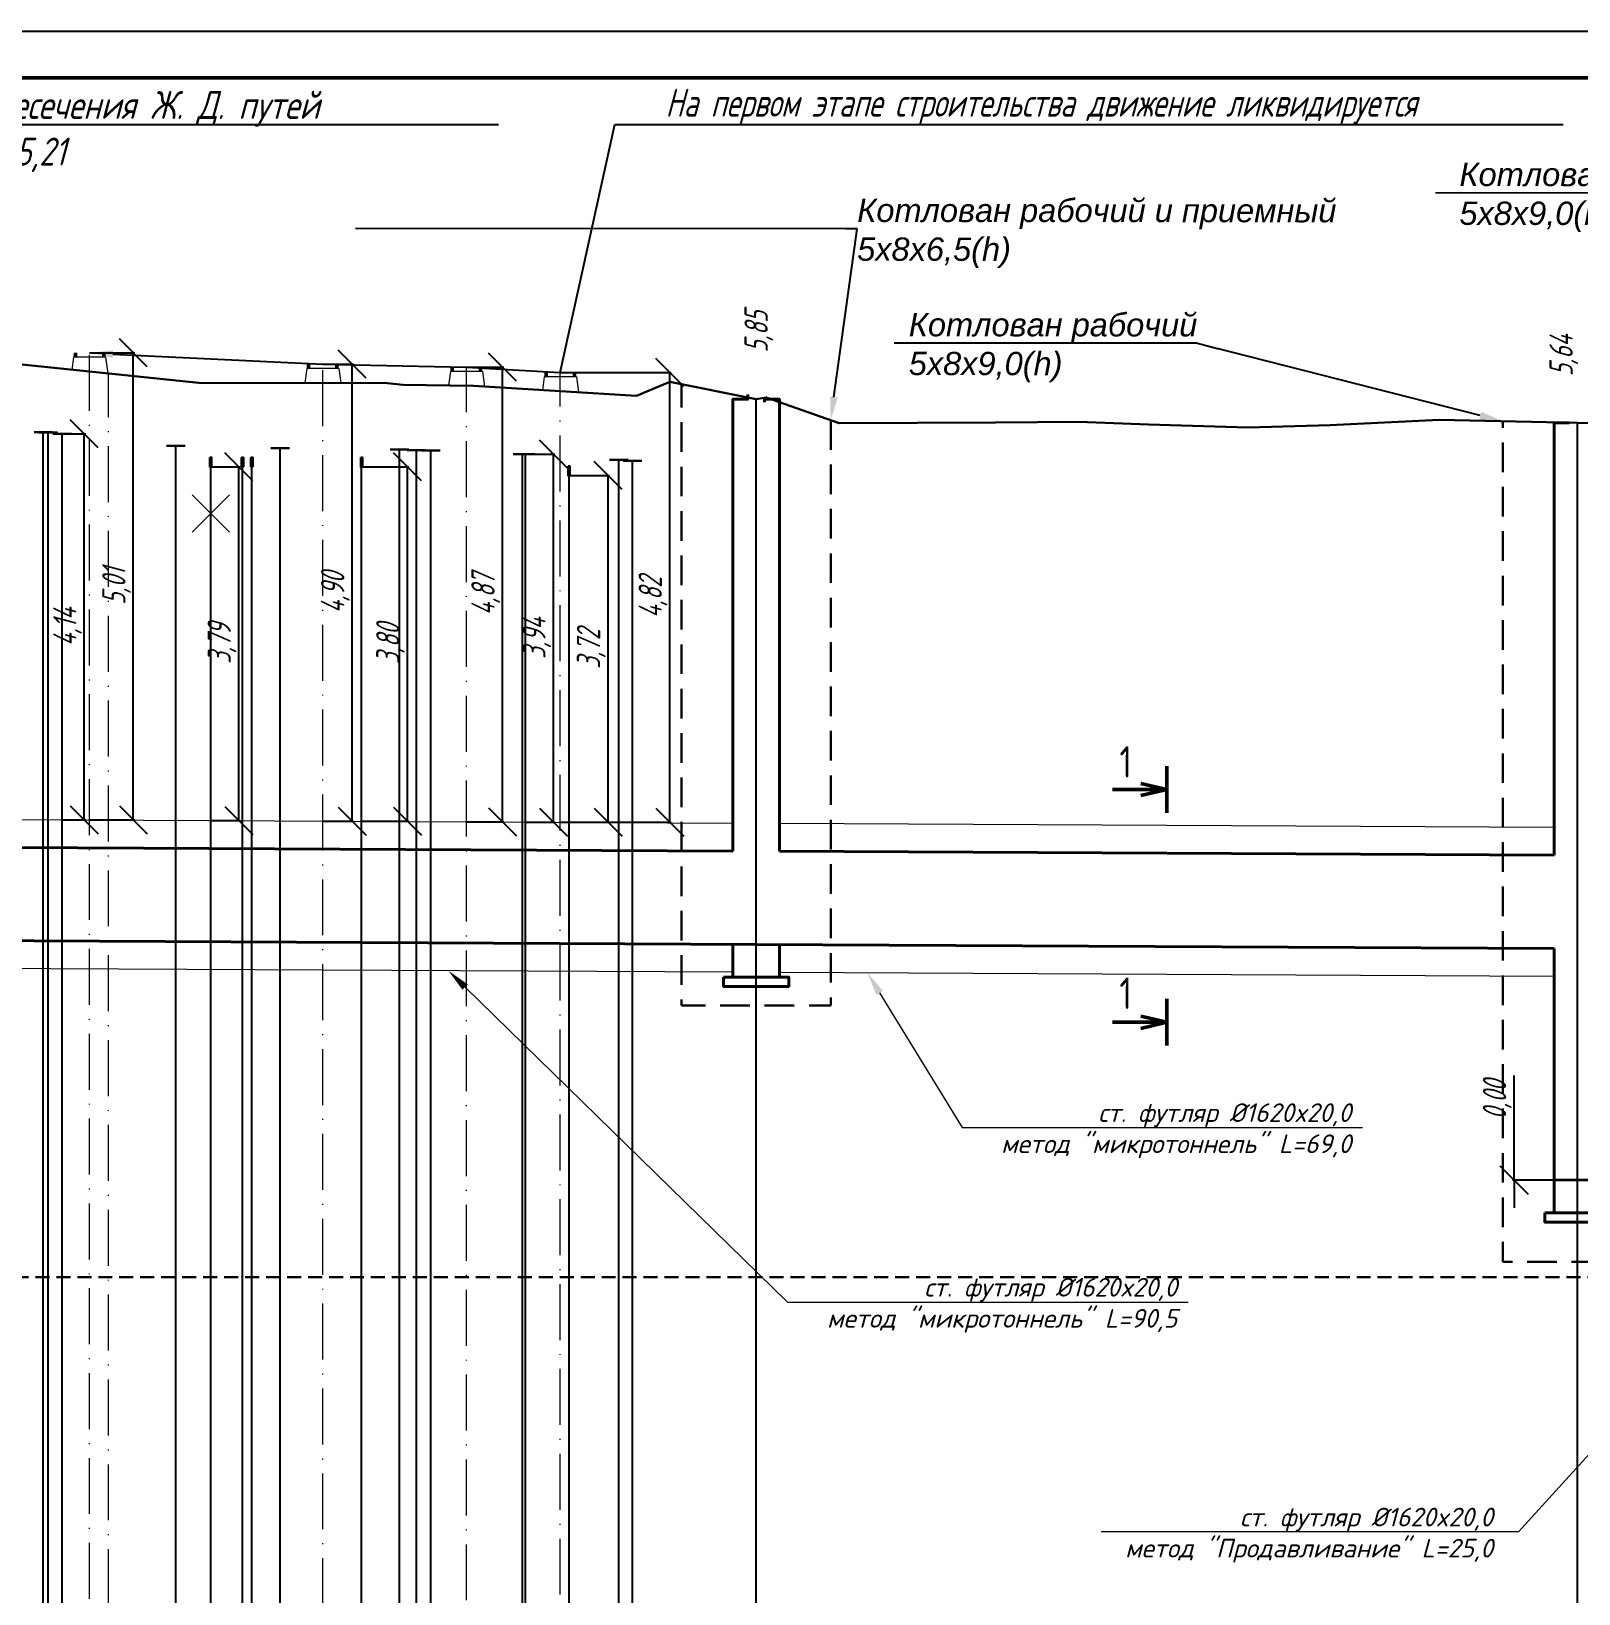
# Model space of a CAD drawing. Header units: millimetres. Extents: x -15 to 826, y 949 to 1543.
# Drawn here: x 245.5 to 411.5, y 1375.7 to 1543.2 of the extents above; entities that cross this region are included whole.
import ezdxf
from ezdxf import colors
from ezdxf.entities.mleader import LeaderData, LeaderLine
from ezdxf.enums import TextEntityAlignment as Align
from ezdxf.math import Vec2, Vec3

# ---------------------------------------------------------------- set-up
doc = ezdxf.new("R2010")
doc.units = ezdxf.units.MM
doc.header["$LTSCALE"] = 0.5
for name, pattern in [('ACAD_ISO10W100', [18, 12, -3, 0, -3]), ('DASHED2', [9.525, 6.35, -3.175]), ('NATA', [4.5, 3, -1.5])]:
    doc.linetypes.add(name, pattern=pattern)
for name, color, linetype in [('_PSM_GEO_ZEM_BLACK', 7, 'Continuous'), ('_PSM_GEO_ZEM_BLACK_VERT_LINE', 7, 'Continuous'), ('_PSM_PERES_LINE', 7, 'Continuous'), ('_PSM_TABL_TXT_TRASSA_ZAL', 7, 'Continuous'), ('_PSM_TRASSA_COLODEC', 7, 'Continuous'), ('_PSM_TRASSA_FUTLAR', 7, 'Continuous'), ('_PSM_VERT_DIM', 7, 'Continuous'), ('ВР-2', 7, 'Continuous'), ('МГТ_ИГ_геология', 7, 'Continuous'), ('Надписи', 7, 'Continuous'), ('пр.водосток', 30, 'Continuous')]:
    doc.layers.add(name, color=color, linetype=linetype)
doc.layers.add('_ПОС1', color=6, linetype='Continuous', true_color=0xff00ff)
doc.layers.add('С-1 В1', color=5, linetype='B-1', lineweight=30)
doc.layers.add('Формат - толстая линия', color=7, linetype='Continuous', lineweight=50)
doc.styles.add('2.5', font='isocpeui.ttf', dxfattribs={"height": 2.5})
doc.styles.add('psm_profil', font='isocpeur.ttf', dxfattribs={"width": 0.7, "oblique": 15, "height": 0.25})
doc.styles.add('psm_profil_dim', font='isocpeur.ttf', dxfattribs={"width": 0.7, "oblique": 15, "height": 2.5})
doc.styles.get("Standard").update_dxf_attribs({"font": 'isocpeur.ttf'})
doc.styles.add('Гост', font='isocpeui.ttf')
doc.styles.add('СПДС', font='spdswin.shx', dxfattribs={"oblique": 15})
doc.linetypes.add('B-1', pattern='A,5,-2.5,["В1",Standard,S=2,R=0,X=-1,Y=-1.2],-3,15', length=25.5)
doc.dimstyles.new('psm_dim_profil_Y', dxfattribs={"dimtxt": 2.5, "dimasz": 3, "dimexe": 0.15, "dimexo": 0, "dimgap": 0.3, "dimtad": 1, "dimlfac": 0.1, "dimzin": 1, "dimtxsty": 'psm_profil_dim', "dimblk": 'OBLIQUE', "dimcen": 0.09, "dimadec": 0, "dimazin": 1, "dimtm": 1e-09, "dimtfac": 1, "dimtmove": 0, "dimatfit": 3, "dimfxl": 1.25, "dimarcsym": 2})

# ---------------------------------------------------------------- blocks, each defined once
blk = doc.blocks.new('_Oblique')
at = {"color": 0, "linetype": 'ByBlock', "lineweight": -2}
blk.add_line((-0.5, -0.5), (0.5, 0.5), dxfattribs=at)
blk = doc.blocks.new('*D21')
at = {"layer": '_PSM_VERT_DIM', "color": 0, "lineweight": -2, "transparency": 16777216}
for p, q in [((248.82, 1500.05), (251.35, 1500.05)), ((251.2, 1458.68), (251.2, 1500.05)), ((248.82, 1458.68), (251.35, 1458.68))]:
    blk.add_line(p, q, dxfattribs=at)
at = {"layer": 'Defpoints', "color": 0, "transparency": 16777216}
for p in [(248.82, 1500.05), (251.2, 1500.05), (248.82, 1458.68)]:
    blk.add_point(p, dxfattribs=at)
at = {"layer": '_PSM_VERT_DIM', "color": 0, "lineweight": -2, "transparency": 16777216, "xscale": 3, "yscale": 3, "zscale": 3}
for p, rotation in [((251.2, 1500.05), 90), ((251.2, 1458.68), 270)]:
    blk.add_blockref('_Oblique', p, dxfattribs=dict(at, rotation=rotation))
at = {"layer": '_PSM_VERT_DIM', "color": 0, "transparency": 16777216, "insert": (249.4, 1479.36), "char_height": 2.5, "attachment_point": 5, "rotation": 90, "style": 'psm_profil_dim'}
blk.add_mtext('4,14', dxfattribs=at)
blk = doc.blocks.new('*D22')
at = {"layer": '_PSM_VERT_DIM', "color": 0, "lineweight": -2, "transparency": 16777216}
for p, q in [((251.77, 1508.74), (256.61, 1508.74)), ((256.46, 1458.67), (256.46, 1508.74)), ((251.77, 1458.67), (256.61, 1458.67))]:
    blk.add_line(p, q, dxfattribs=at)
at = {"layer": 'Defpoints', "color": 0, "transparency": 16777216}
for p in [(251.77, 1508.74), (256.46, 1508.74), (251.77, 1458.67)]:
    blk.add_point(p, dxfattribs=at)
at = {"layer": '_PSM_VERT_DIM', "color": 0, "lineweight": -2, "transparency": 16777216, "xscale": 3, "yscale": 3, "zscale": 3}
for p, rotation in [((256.46, 1508.74), 90), ((256.46, 1458.67), 270)]:
    blk.add_blockref('_Oblique', p, dxfattribs=dict(at, rotation=rotation))
at = {"layer": '_PSM_VERT_DIM', "color": 0, "transparency": 16777216, "insert": (254.66, 1483.7), "char_height": 2.5, "attachment_point": 5, "rotation": 90, "style": 'psm_profil_dim'}
blk.add_mtext('5,01', dxfattribs=at)
blk = doc.blocks.new('*D23')
at = {"layer": '_PSM_VERT_DIM', "color": 0, "lineweight": -2, "transparency": 16777216}
for p, q in [((264.77, 1496.53), (267.92, 1496.53)), ((267.77, 1458.6), (267.77, 1496.53)), ((264.77, 1458.6), (267.92, 1458.6))]:
    blk.add_line(p, q, dxfattribs=at)
at = {"layer": 'Defpoints', "color": 0, "transparency": 16777216}
for p in [(264.77, 1496.53), (267.77, 1496.53), (264.77, 1458.6)]:
    blk.add_point(p, dxfattribs=at)
at = {"layer": '_PSM_VERT_DIM', "color": 0, "lineweight": -2, "transparency": 16777216, "xscale": 3, "yscale": 3, "zscale": 3}
for p, rotation in [((267.77, 1496.53), 90), ((267.77, 1458.6), 270)]:
    blk.add_blockref('_Oblique', p, dxfattribs=dict(at, rotation=rotation))
at = {"layer": '_PSM_VERT_DIM', "color": 0, "transparency": 16777216, "insert": (265.97, 1477.57), "char_height": 2.5, "attachment_point": 5, "rotation": 90, "style": 'psm_profil_dim'}
blk.add_mtext('3,79', dxfattribs=at)
blk = doc.blocks.new('*D24')
at = {"layer": '_PSM_VERT_DIM', "color": 0, "lineweight": -2, "transparency": 16777216}
for p, q in [((276.79, 1507.52), (280.09, 1507.52)), ((279.94, 1458.54), (279.94, 1507.52)), ((276.79, 1458.54), (280.09, 1458.54))]:
    blk.add_line(p, q, dxfattribs=at)
at = {"layer": 'Defpoints', "color": 0, "transparency": 16777216}
for p in [(276.79, 1507.52), (279.94, 1507.52), (276.79, 1458.54)]:
    blk.add_point(p, dxfattribs=at)
at = {"layer": '_PSM_VERT_DIM', "color": 0, "lineweight": -2, "transparency": 16777216, "xscale": 3, "yscale": 3, "zscale": 3}
for p, rotation in [((279.94, 1507.52), 90), ((279.94, 1458.54), 270)]:
    blk.add_blockref('_Oblique', p, dxfattribs=dict(at, rotation=rotation))
at = {"layer": '_PSM_VERT_DIM', "color": 0, "transparency": 16777216, "insert": (278.14, 1483.03), "char_height": 2.5, "attachment_point": 5, "rotation": 90, "style": 'psm_profil_dim'}
blk.add_mtext('4,90', dxfattribs=at)
blk = doc.blocks.new('*D25')
at = {"layer": '_PSM_VERT_DIM', "color": 0, "lineweight": -2, "transparency": 16777216}
for p, q in [((280.96, 1496.51), (286.01, 1496.51)), ((285.86, 1458.52), (285.86, 1496.51)), ((280.96, 1458.52), (286.01, 1458.52))]:
    blk.add_line(p, q, dxfattribs=at)
at = {"layer": 'Defpoints', "color": 0, "transparency": 16777216}
for p in [(280.96, 1496.51), (285.86, 1496.51), (280.96, 1458.52)]:
    blk.add_point(p, dxfattribs=at)
at = {"layer": '_PSM_VERT_DIM', "color": 0, "lineweight": -2, "transparency": 16777216, "xscale": 3, "yscale": 3, "zscale": 3}
for p, rotation in [((285.86, 1496.51), 90), ((285.86, 1458.52), 270)]:
    blk.add_blockref('_Oblique', p, dxfattribs=dict(at, rotation=rotation))
at = {"layer": '_PSM_VERT_DIM', "color": 0, "transparency": 16777216, "insert": (284.06, 1477.52), "char_height": 2.5, "attachment_point": 5, "rotation": 90, "style": 'psm_profil_dim'}
blk.add_mtext('3,80', dxfattribs=at)
blk = doc.blocks.new('*D26')
at = {"layer": '_PSM_VERT_DIM', "color": 0, "lineweight": -2, "transparency": 16777216}
for p, q in [((292.2, 1507.21), (296.22, 1507.21)), ((296.07, 1458.46), (296.07, 1507.21)), ((292.2, 1458.46), (296.22, 1458.46))]:
    blk.add_line(p, q, dxfattribs=at)
at = {"layer": 'Defpoints', "color": 0, "transparency": 16777216}
for p in [(292.2, 1507.21), (296.07, 1507.21), (292.2, 1458.46)]:
    blk.add_point(p, dxfattribs=at)
at = {"layer": '_PSM_VERT_DIM', "color": 0, "lineweight": -2, "transparency": 16777216, "xscale": 3, "yscale": 3, "zscale": 3}
for p, rotation in [((296.07, 1507.21), 90), ((296.07, 1458.46), 270)]:
    blk.add_blockref('_Oblique', p, dxfattribs=dict(at, rotation=rotation))
at = {"layer": '_PSM_VERT_DIM', "color": 0, "transparency": 16777216, "insert": (294.27, 1482.84), "char_height": 2.5, "attachment_point": 5, "rotation": 90, "style": 'psm_profil_dim'}
blk.add_mtext('4,87', dxfattribs=at)
blk = doc.blocks.new('*D27')
at = {"layer": '_PSM_VERT_DIM', "color": 0, "lineweight": -2, "transparency": 16777216}
for p, q in [((298.53, 1497.87), (301.68, 1497.87)), ((301.53, 1458.43), (301.53, 1497.87)), ((298.53, 1458.43), (301.68, 1458.43))]:
    blk.add_line(p, q, dxfattribs=at)
at = {"layer": 'Defpoints', "color": 0, "transparency": 16777216}
for p in [(298.53, 1497.87), (301.53, 1497.87), (298.53, 1458.43)]:
    blk.add_point(p, dxfattribs=at)
at = {"layer": '_PSM_VERT_DIM', "color": 0, "lineweight": -2, "transparency": 16777216, "xscale": 3, "yscale": 3, "zscale": 3}
for p, rotation in [((301.53, 1497.87), 90), ((301.53, 1458.43), 270)]:
    blk.add_blockref('_Oblique', p, dxfattribs=dict(at, rotation=rotation))
at = {"layer": '_PSM_VERT_DIM', "color": 0, "transparency": 16777216, "insert": (299.73, 1478.15), "char_height": 2.5, "attachment_point": 5, "rotation": 90, "style": 'psm_profil_dim'}
blk.add_mtext('3,94', dxfattribs=at)
blk = doc.blocks.new('*D28')
at = {"layer": '_PSM_VERT_DIM', "color": 0, "lineweight": -2, "transparency": 16777216}
for p, q in [((302.27, 1506.64), (314.16, 1506.64)), ((314.01, 1458.41), (314.01, 1506.64)), ((302.27, 1458.41), (314.16, 1458.41))]:
    blk.add_line(p, q, dxfattribs=at)
at = {"layer": 'Defpoints', "color": 0, "transparency": 16777216}
for p in [(302.27, 1506.64), (314.01, 1506.64), (302.27, 1458.41)]:
    blk.add_point(p, dxfattribs=at)
at = {"layer": '_PSM_VERT_DIM', "color": 0, "lineweight": -2, "transparency": 16777216, "xscale": 3, "yscale": 3, "zscale": 3}
for p, rotation in [((314.01, 1506.64), 90), ((314.01, 1458.41), 270)]:
    blk.add_blockref('_Oblique', p, dxfattribs=dict(at, rotation=rotation))
at = {"layer": '_PSM_VERT_DIM', "color": 0, "transparency": 16777216, "insert": (312.21, 1482.53), "char_height": 2.5, "attachment_point": 5, "rotation": 90, "style": 'psm_profil_dim'}
blk.add_mtext('4,82', dxfattribs=at)
blk = doc.blocks.new('*D29')
at = {"layer": '_PSM_VERT_DIM', "color": 0, "lineweight": -2, "transparency": 16777216}
for p, q in [((303.2, 1495.59), (307.54, 1495.59)), ((307.39, 1458.41), (307.39, 1495.59)), ((303.2, 1458.41), (307.54, 1458.41))]:
    blk.add_line(p, q, dxfattribs=at)
at = {"layer": 'Defpoints', "color": 0, "transparency": 16777216}
for p in [(303.2, 1495.59), (307.39, 1495.59), (303.2, 1458.41)]:
    blk.add_point(p, dxfattribs=at)
at = {"layer": '_PSM_VERT_DIM', "color": 0, "lineweight": -2, "transparency": 16777216, "xscale": 3, "yscale": 3, "zscale": 3}
for p, rotation in [((307.39, 1495.59), 90), ((307.39, 1458.41), 270)]:
    blk.add_blockref('_Oblique', p, dxfattribs=dict(at, rotation=rotation))
at = {"layer": '_PSM_VERT_DIM', "color": 0, "transparency": 16777216, "insert": (305.59, 1477), "char_height": 2.5, "attachment_point": 5, "rotation": 90, "style": 'psm_profil_dim'}
blk.add_mtext('3,72', dxfattribs=at)
blk = doc.blocks.new('*U51')
at = {"color": 0, "linetype": 'ByBlock', "lineweight": -2}
blk.add_lwpolyline([(0, 594), (841, 594), (841, 0), (0, 0)], close=True, dxfattribs=at)
at = {"layer": 'Формат - толстая линия'}
blk.add_lwpolyline([(20, 589), (836, 589), (836, 5), (20, 5)], close=True, dxfattribs=at)
at = {"color": 0, "linetype": 'ByBlock', "lineweight": -2, "ltscale": 100, "style": '2.5'}
blk.add_attdef('ФОРМАТ', (791, 1.5), '', height=2.5, dxfattribs=at)
blk = doc.blocks.new('*D40')
at = {"layer": '_PSM_VERT_DIM', "color": 0, "lineweight": -2, "transparency": 16777216}
for p, q in [((404.59, 1420.04), (404.59, 1431.24)), ((411.39, 1420.04), (404.44, 1420.04)), ((411.39, 1420.04), (404.44, 1420.04)), ((404.59, 1420.04), (404.59, 1417.04))]:
    blk.add_line(p, q, dxfattribs=at)
at = {"layer": 'Defpoints', "color": 0, "transparency": 16777216}
for p in [(404.59, 1420.04), (411.39, 1420.04), (411.39, 1420.04)]:
    blk.add_point(p, dxfattribs=at)
at = {"layer": '_PSM_VERT_DIM', "color": 0, "lineweight": -2, "transparency": 16777216, "xscale": 3, "yscale": 3, "zscale": 3}
for rotation in [90, 270]:
    blk.add_blockref('_Oblique', (404.59, 1420.04), dxfattribs=dict(at, rotation=rotation))
at = {"layer": '_PSM_VERT_DIM', "color": 0, "transparency": 16777216, "insert": (402.79, 1428.64), "char_height": 2.5, "attachment_point": 5, "rotation": 90, "style": 'psm_profil_dim'}
blk.add_mtext('0,00', dxfattribs=at)

msp = doc.modelspace()

# ---------------------------------------------------------------- linework, layer by layer
at = {"lineweight": 50}
for p, q in [((250.249, 1508.741), (250.249, 1508.291)), ((253.289, 1508.741), (253.289, 1508.291)), ((275.271, 1507.517), (275.271, 1507.067)), ((278.311, 1507.517), (278.311, 1507.067)), ((290.682, 1507.212), (290.682, 1506.762)), ((293.722, 1507.212), (293.722, 1506.762)), ((300.749, 1506.642), (300.749, 1506.192)), ((303.789, 1506.642), (303.789, 1506.192))]:
    msp.add_line(p, q, dxfattribs=at)
at = {"lineweight": 50, "ltscale": 0.5}
for p, q in [((367.342, 1464.419), (367.342, 1459.419)), ((367.342, 1461.919), (361.506, 1461.919)), ((367.342, 1461.919), (364.55, 1462.573)), ((367.342, 1461.919), (364.55, 1461.266)), ((367.342, 1439.459), (367.342, 1434.459)), ((367.342, 1436.959), (361.506, 1436.959)), ((367.342, 1436.959), (364.55, 1437.613)), ((367.342, 1436.959), (364.55, 1436.306))]:
    msp.add_line(p, q, dxfattribs=at)
at = {"layer": '_PSM_GEO_ZEM_BLACK', "color": 7, "lineweight": 30}
msp.add_lwpolyline([(240.672, 1507.887), (263.477, 1505.532), (283.706, 1505.508), (285.394, 1505.334), (292.945, 1505.199), (310.444, 1504.154), (314.007, 1505.651), (323.28, 1503.772), (324.363, 1503.945), (332.178, 1501.22), (348.972, 1501.261), (357.905, 1501.337), (365.374, 1501.047), (376.043, 1500.748), (384.866, 1500.997), (396.572, 1501.548), (411.39, 1501.249), (417.539, 1501.069)], dxfattribs=at)
at = {"layer": '_PSM_GEO_ZEM_BLACK_VERT_LINE', "color": 7}
for p, q in [((323.28, 1248.489), (323.28, 1503.772)), ((411.39, 1248.489), (411.39, 1501.249))]:
    msp.add_line(p, q, dxfattribs=at)
at = {"layer": '_PSM_PERES_LINE', "color": 7}
for p, q in [((246.806, 1281.094), (246.806, 1500.253)), ((247.314, 1281.094), (247.314, 1500.201)), ((248.815, 1281.472), (248.815, 1500.046)), ((261.028, 1288.74), (261.028, 1498.785)), ((272.226, 1279.359), (272.226, 1498.522)), ((285.029, 1278.802), (285.029, 1498.371)), ((286.855, 1278.613), (286.855, 1498.308)), ((288.38, 1278.703), (288.38, 1498.28)), ((264.765, 1288.534), (264.765, 1496.531)), ((268.174, 1289.172), (268.174, 1496.527)), ((269.174, 1285.747), (269.174, 1496.526)), ((280.957, 1278.748), (280.957, 1496.512)), ((298.21, 1280.947), (298.21, 1497.884)), ((298.53, 1280.605), (298.53, 1497.865)), ((308.538, 1270.272), (308.538, 1497.267)), ((310.008, 1267.897), (310.008, 1497.18)), ((303.204, 1278.73), (303.204, 1495.586))]:
    msp.add_line(p, q, dxfattribs=at)
at = {"layer": '_PSM_PERES_LINE', "color": 1, "lineweight": 0}
for p, q in [((262.765, 1493.531), (266.765, 1489.531)), ((266.765, 1493.531), (262.765, 1489.531))]:
    msp.add_line(p, q, dxfattribs=at)
at = {"layer": '_PSM_PERES_LINE', "color": 7, "lineweight": 30}
for points in [[(245.806, 1500.253), (247.806, 1500.253)], [(246.314, 1500.201), (248.314, 1500.201)], [(247.815, 1500.046), (249.815, 1500.046)], [(260.028, 1498.785), (262.028, 1498.785)], [(271.226, 1498.522), (273.226, 1498.522)], [(284.029, 1498.371), (286.029, 1498.371)], [(285.855, 1498.308), (287.855, 1498.308)], [(287.38, 1498.28), (289.38, 1498.28)], [(297.21, 1497.884), (299.21, 1497.884)], [(297.53, 1497.865), (299.53, 1497.865)], [(307.538, 1497.267), (309.538, 1497.267)], [(309.008, 1497.18), (311.008, 1497.18)]]:
    msp.add_lwpolyline(points, dxfattribs=at)
for points in [[(264.665, 1497.531), (264.865, 1497.531), (264.865, 1496.531), (264.665, 1496.531)], [(268.074, 1497.527), (268.274, 1497.527), (268.274, 1496.527), (268.074, 1496.527)], [(269.074, 1497.526), (269.274, 1497.526), (269.274, 1496.526), (269.074, 1496.526)], [(280.857, 1497.512), (281.057, 1497.512), (281.057, 1496.512), (280.857, 1496.512)], [(303.104, 1496.586), (303.304, 1496.586), (303.304, 1495.586), (303.104, 1495.586)]]:
    msp.add_lwpolyline(points, close=True, dxfattribs=at)
at = {"layer": '_PSM_TRASSA_COLODEC', "color": 30, "lineweight": 40, "true_color": 0xff7f00}
for points in [[(322.38, 1504.278), (322.38, 1503.772), (320.78, 1503.772), (320.78, 1455.32)], [(324.18, 1503.451), (324.18, 1503.772), (325.78, 1503.772), (325.78, 1455.295)], [(410.49, 1501.299), (410.49, 1501.249), (408.89, 1501.249), (408.89, 1454.88)], [(145.085, 1456.199), (320.78, 1455.32)], [(325.78, 1455.295), (408.89, 1454.88)], [(140.085, 1446.224), (323.28, 1445.308), (408.89, 1444.88)], [(320.78, 1445.32), (320.78, 1441.808)], [(325.78, 1445.295), (325.78, 1441.808)], [(408.89, 1444.88), (408.89, 1416.537)], [(320.78, 1441.808), (325.78, 1441.808)], [(408.89, 1420.049), (461.555, 1419.786), (548.03, 1419.354), (565.18, 1419.268)], [(408.89, 1416.537), (413.89, 1416.537)]]:
    msp.add_lwpolyline(points, dxfattribs=at)
for points in [[(319.78, 1441.808), (326.78, 1441.808), (326.78, 1440.808), (319.78, 1440.808)], [(407.89, 1416.537), (414.89, 1416.537), (414.89, 1415.537), (407.89, 1415.537)]]:
    msp.add_lwpolyline(points, close=True, dxfattribs=at)
at = {"layer": '_PSM_TRASSA_FUTLAR', "color": 7, "lineweight": 9}
for points in [[(145.085, 1456.199), (145.085, 1459.199), (320.78, 1458.32), (320.78, 1455.32)], [(325.78, 1455.295), (325.78, 1458.295), (408.89, 1457.88), (408.89, 1454.88)], [(320.78, 1445.32), (320.78, 1442.32), (145.085, 1443.199), (145.085, 1446.199)], [(408.89, 1444.88), (408.89, 1441.88), (325.78, 1442.295), (325.78, 1445.295)]]:
    msp.add_lwpolyline(points, dxfattribs=at)
at = {"layer": '_ПОС1', "color": 6, "linetype": 'DASHED2', "lineweight": 30, "true_color": 0xf50aed, "transparency": 33554687, "flags": 128}
for points in [[(331.28, 1501.533), (331.28, 1438.772), (315.28, 1438.772), (315.28, 1505.393)], [(419.39, 1501.041), (419.39, 1411.249), (403.39, 1411.249), (403.39, 1501.41)]]:
    msp.add_lwpolyline(points, dxfattribs=at)
at = {"layer": 'ВР-2', "color": 2, "linetype": 'ACAD_ISO10W100', "lineweight": 15}
for p, q in [((251.769, 1284.126), (251.769, 1508.741)), ((276.791, 1282.484), (276.791, 1507.517)), ((292.202, 1283.97), (292.202, 1507.212)), ((302.269, 1284.576), (302.269, 1506.642))]:
    msp.add_line(p, q, dxfattribs=at)
at = {"layer": 'ВР-2', "color": 3, "linetype": 'ACAD_ISO10W100', "lineweight": 15}
msp.add_line((253.802, 1265.247), (253.802, 1506.531), dxfattribs=at)
at = {"layer": 'МГТ_ИГ_геология', "color": 5, "linetype": 'NATA', "lineweight": 30}
msp.add_line((128.957, 1409.626), (562.68, 1409.626), dxfattribs=at)
at = {"layer": 'С-1 В1', "color": 7, "linetype": 'Continuous', "lineweight": 9}
for p, q in [((250.049, 1508.291), (249.861, 1506.938)), ((253.489, 1508.291), (250.049, 1508.291)), ((252.293, 1508.291), (250.173, 1508.291)), ((253.489, 1508.291), (253.724, 1506.539)), ((275.071, 1507.067), (274.856, 1505.519)), ((278.511, 1507.067), (275.071, 1507.067)), ((277.315, 1507.067), (275.195, 1507.067)), ((278.511, 1507.067), (278.719, 1505.514)), ((290.482, 1506.762), (290.272, 1505.247)), ((293.922, 1506.762), (290.482, 1506.762)), ((292.726, 1506.762), (290.606, 1506.762)), ((293.922, 1506.762), (294.141, 1505.128)), ((300.549, 1506.192), (300.349, 1504.757)), ((303.989, 1506.192), (300.549, 1506.192)), ((302.793, 1506.192), (300.673, 1506.192)), ((303.989, 1506.192), (304.212, 1504.526))]:
    msp.add_line(p, q, dxfattribs=at)

# ---------------------------------------------------------------- block references
msp.add_blockref('*U51', (-15.348, 949.236))

# ---------------------------------------------------------------- texts
at = {"layer": '_PSM_TABL_TXT_TRASSA_ZAL', "color": 5, "style": 'psm_profil', "oblique": 15, "width": 0.7}
for s, p in [('5,85', (323.28, 1508.772)), ('5,64', (409.64, 1506.249))]:
    msp.add_text(s, height=2.5, rotation=90, dxfattribs=at).set_placement(p, align=Align.MIDDLE_LEFT)
at = {"layer": 'Надписи', "lineweight": 50, "ltscale": 20, "char_height": 3.36, "width": 9.43692, "attachment_point": 1, "style": 'СПДС'}
for insert in [(362.245, 1466.56), (362.245, 1441.741)]:
    msp.add_mtext('{\\Q0.2618;1}', dxfattribs=dict(at, insert=insert))

# ---------------------------------------------------------------- dimensions: what is measured, and where the dimension line sits
at = {"layer": '_PSM_VERT_DIM'}
for p1, p2, distance, picture, middle in [((251.769, 1458.665), (251.769, 1508.741), -4.695, '*D22', (254.664, 1483.703)), ((276.791, 1458.54), (276.791, 1507.517), -3.15, '*D24', (278.141, 1483.028)), ((292.202, 1458.463), (292.202, 1507.212), -3.866, '*D26', (294.268, 1482.838)), ((302.269, 1458.413), (302.269, 1506.642), -11.738, '*D28', (312.207, 1482.527)), ((248.815, 1458.68), (248.815, 1500.046), -2.388, '*D21', (249.403, 1479.363)), ((298.53, 1458.431), (298.53, 1497.865), -3, '*D27', (299.73, 1478.148)), ((264.765, 1458.6), (264.765, 1496.531), -3, '*D23', (265.965, 1477.566)), ((280.957, 1458.519), (280.957, 1496.512), -4.899, '*D25', (284.056, 1477.515)), ((303.204, 1458.408), (303.204, 1495.586), -4.188, '*D29', (305.592, 1476.997))]:
    dim = msp.add_aligned_dim(p1=p1, p2=p2, distance=distance, dimstyle='psm_dim_profil_Y', dxfattribs=at)
    dim.commit()
    dim.dimension.update_dxf_attribs({"geometry": picture, "text_midpoint": middle})
dim = msp.add_linear_dim(base=(404.587011696, 1420.036787827), p1=(411.389778012, 1420.036787827), p2=(411.389778012, 1420.036787827), angle=90, dimstyle='psm_dim_profil_Y', dxfattribs=at)
dim.commit()
dim.dimension.update_dxf_attribs({"geometry": '*D40', "text_midpoint": (402.787011696, 1428.640474317)})

# ---------------------------------------------------------------- leaders
at = {"lineweight": 25, "transparency": 33554687}
ml = msp.add_multileader_mtext('Standard', dxfattribs=at)
ml.set_content('{\\Fspds|c204;\\W0.9;На первом этапе строительства движение ликвидируется}', color=256, style='СПДС')
ml.set_leader_properties()
ml.build(insert=Vec2(0, 0))
ml.multileader.update_dxf_attribs({"text_left_attachment_type": 6, "text_right_attachment_type": 6, "dogleg_length": 0.36, "arrow_head_size": 2.5})
ctx = ml.context
ctx.base_point, ctx.char_height, ctx.arrow_head_size, ctx.landing_gap_size, ctx.plane_origin = Vec3(309.557, 1533.233), 3, 2.5, 4, Vec3(-116.851, 1173.842)
ctx.left_attachment, ctx.right_attachment = 6, 6
notes = []
notes.append((ctx, [(0, (1, 1, 0), (308.117, 1533.233), (1, 0), 1.44, [(9, [(251.769, 1508.741), (276.791, 1507.517), (292.202, 1507.212), (302.269, 1506.642)], 0, [])])]))
ctx.mtext.insert, ctx.mtext.width, ctx.mtext.defined_height, ctx.mtext.flow_direction = Vec3(313.557, 1537.076), 95.36267, 10.067, 5
at = {"layer": 'пр.водосток', "color": 0, "linetype": 'Continuous'}
ml = msp.add_multileader_mtext('Standard', dxfattribs=at)
ml.set_content('ст. футляр %%C1620x20,0\\Pметод "микротоннель" L=90,5', style='Гост')
ml.set_leader_properties(lineweight=15)
ml.build(insert=Vec2(0, 0))
ml.multileader.update_dxf_attribs({"text_left_attachment_type": 6, "text_right_attachment_type": 6, "dogleg_length": 0.36, "arrow_head_size": 2.5})
ctx = ml.context
ctx.base_point, ctx.char_height, ctx.arrow_head_size, ctx.plane_origin = Vec3(327.365, 1406.94), 2, 2.5, Vec3(304.412, 1395.078)
ctx.left_attachment, ctx.right_attachment, ctx.text_align_type = 6, 6, 2
notes.append((ctx, [(0, (1, 1, 0), (326.645, 1406.94), (1, 0), 0.72, [(0, [(290.272, 1442.473)], 0, [])])]))
ctx.mtext.insert, ctx.mtext.width, ctx.mtext.alignment, ctx.mtext.flow_direction = Vec3(368.456, 1409.54), 50.76481, 3, 5
ml = msp.add_multileader_mtext('Standard', dxfattribs=at)
ml.set_content('ст. футляр %%C1620x20,0\\Pметод "микротоннель" L=69,0', style='Гост')
ml.set_leader_properties(lineweight=15)
ml.build(insert=Vec2(0, 0))
ml.multileader.update_dxf_attribs({"text_left_attachment_type": 6, "text_right_attachment_type": 6, "dogleg_length": 0.36, "arrow_head_size": 2.5})
ctx = ml.context
ctx.base_point, ctx.char_height, ctx.arrow_head_size, ctx.plane_origin = Vec3(346.09, 1425.665), 2, 2.5, Vec3(323.136, 1413.802)
ctx.left_attachment, ctx.right_attachment, ctx.text_align_type = 6, 6, 2
notes.append((ctx, [(0, (1, 1, 0), (345.37, 1425.665), (1, 0), 0.72, [(0, [(335.221, 1442.248)], 0, [])])]))
ctx.mtext.insert, ctx.mtext.width, ctx.mtext.alignment, ctx.mtext.flow_direction = Vec3(387.123, 1428.265), 50.76481, 3, 5
ml = msp.add_multileader_mtext('Standard', dxfattribs=at)
ml.set_content('ст. футляр %%C1620x20,0\\Pметод "Продавливание" L=25,0', style='Гост')
ml.set_leader_properties(lineweight=15)
ml.build(insert=Vec2(0, 0))
ml.multileader.update_dxf_attribs({"text_left_attachment_type": 6, "text_right_attachment_type": 6, "dogleg_length": 0.36, "arrow_head_size": 2.5})
ctx = ml.context
ctx.base_point, ctx.char_height, ctx.arrow_head_size, ctx.plane_origin = Vec3(359.81, 1382.295), 2, 2.5, Vec3(338.349, 1370.433)
ctx.left_attachment, ctx.right_attachment, ctx.text_align_type = 6, 6, 2
notes.append((ctx, [(1, (1, 1, 0), (405.056, 1382.295), (-1, 0), 0.72, [(0, [(436.472, 1416.911)], 0, [])])]))
ctx.mtext.insert, ctx.mtext.width, ctx.mtext.alignment, ctx.mtext.flow_direction = Vec3(402.336, 1384.895), 50.76481, 3, 5
for ctx, leaders in notes:
    for number, flags, end, landing, length, lines in leaders:
        leader = LeaderData()
        leader.index, (leader.has_last_leader_line, leader.has_dogleg_vector, leader.attachment_direction) = number, flags
        leader.last_leader_point, leader.dogleg_vector, leader.dogleg_length = Vec3(end), Vec3(landing), length
        for number, points, colour, breaks in lines:
            line = LeaderLine()
            line.index, line.vertices, line.color, line.breaks = number, Vec3.list(points), colors.encode_raw_color(colour), breaks
            leader.lines.append(line)
        ctx.leaders.append(leader)

# ---------------------------------------------------------------- next in the draw order: leaders
at = {"layer": '_ПОС1', "color": 6, "lineweight": 18, "true_color": 0xf50aed, "transparency": 33554687}
ml = msp.add_multileader_mtext('Standard', dxfattribs=at)
ml.set_content('{\\fArial|b0|i1|c204|p34;\\C256;\\c16711935;Котлован рабочий и приемный \\P5х8х6,5(h) }', color=5)
ml.set_leader_properties()
ml.build(insert=Vec2(0, 0))
ml.multileader.update_dxf_attribs({"text_left_attachment_type": 6, "text_right_attachment_type": 6, "dogleg_length": 0, "arrow_head_size": 2.5})
ctx = ml.context
ctx.base_point, ctx.char_height, ctx.arrow_head_size, ctx.landing_gap_size, ctx.plane_origin, ctx.plane_x_axis, ctx.plane_y_axis = Vec3(334.119, 1522.053), 2.5, 2.5, 0, Vec3(459.503, 1449.829), Vec3(0.9999997, -0.0007707), Vec3(0.0007707, 0.9999997)
ctx.left_attachment, ctx.right_attachment = 6, 6
notes = []
notes.append((ctx, [(0, (1, 1, 0), (334.119, 1522.053), (0.9999997, -0.0007707), 0, [(0, [(331.28, 1501.533)], 0, [])])]))
ctx.mtext.insert, ctx.mtext.text_direction, ctx.mtext.rotation, ctx.mtext.flow_direction = Vec3(334.121, 1525.288), Vec3(0.9999997, -0.0007707), 6.2824146, 5
ctx.mtext.has_bg_fill, ctx.mtext.bg_color, ctx.mtext.bg_scale_factor, ctx.mtext.bg_transparency, ctx.mtext.use_window_bg_color = 1, -1023410167, 1.5, 0, 1
for ctx, leaders in notes:
    for number, flags, end, landing, length, lines in leaders:
        leader = LeaderData()
        leader.index, (leader.has_last_leader_line, leader.has_dogleg_vector, leader.attachment_direction) = number, flags
        leader.last_leader_point, leader.dogleg_vector, leader.dogleg_length = Vec3(end), Vec3(landing), length
        for number, points, colour, breaks in lines:
            line = LeaderLine()
            line.index, line.vertices, line.color, line.breaks = number, Vec3.list(points), colors.encode_raw_color(colour), breaks
            leader.lines.append(line)
        ctx.leaders.append(leader)

# ---------------------------------------------------------------- next in the draw order: leaders
at = {"lineweight": 25, "transparency": 33554687}
ml = msp.add_multileader_mtext('Standard', dxfattribs=at)
ml.set_content('Место пересечения Ж. Д. путей^I\\Pна ПК21+55,21', color=256, style='СПДС')
ml.set_leader_properties()
ml.build(insert=Vec2(0, 0))
ml.multileader.update_dxf_attribs({"text_left_attachment_type": 6, "text_right_attachment_type": 6, "dogleg_length": 0.36, "arrow_head_size": 2.5})
ctx = ml.context
ctx.base_point, ctx.char_height, ctx.arrow_head_size, ctx.landing_gap_size, ctx.plane_origin = Vec3(224.394, 1533.233), 3, 2.5, 4, Vec3(-116.851, 1173.842)
ctx.left_attachment, ctx.right_attachment = 6, 6
notes = []
notes.append((ctx, [(0, (1, 1, 0), (222.954, 1533.233), (1, 0), 1.44, [(5, [(182.888, 1509.209), (192.885, 1510.66), (201.535, 1508.678), (214.597, 1507.825), (224.13, 1507.187), (240.711, 1509.883)], 0, [])])]))
ctx.mtext.insert, ctx.mtext.width, ctx.mtext.defined_height, ctx.mtext.flow_direction = Vec3(228.394, 1536.833), 95.36267, 10.067, 5
at = {"layer": '_ПОС1', "color": 6, "lineweight": 18, "true_color": 0xf50aed, "transparency": 33554687}
ml = msp.add_multileader_mtext('Standard', dxfattribs=at)
ml.set_content('{\\fArial|b0|i1|c204|p34;\\C256;\\c16711935;Котлован рабочий \\P5х8х9,0(h) }', color=5)
ml.set_leader_properties()
ml.build(insert=Vec2(0, 0))
ml.multileader.update_dxf_attribs({"text_left_attachment_type": 6, "text_right_attachment_type": 6, "dogleg_length": 0, "arrow_head_size": 2.5})
ctx = ml.context
ctx.base_point, ctx.char_height, ctx.arrow_head_size, ctx.landing_gap_size, ctx.plane_origin, ctx.plane_x_axis, ctx.plane_y_axis = Vec3(339.651, 1509.792), 2.5, 2.5, 0, Vec3(465.034, 1437.568), Vec3(0.9999997, -0.0007707), Vec3(0.0007707, 0.9999997)
ctx.left_attachment, ctx.right_attachment = 6, 6
notes.append((ctx, [(1, (1, 1, 0), (370.471, 1509.768), (-0.9999997, 0.0007707), 0, [(0, [(403.39, 1501.41)], 0, [])])]))
ctx.mtext.insert, ctx.mtext.text_direction, ctx.mtext.rotation, ctx.mtext.flow_direction = Vec3(339.653, 1513.027), Vec3(0.9999997, -0.0007707), 6.2824146, 5
ctx.mtext.has_bg_fill, ctx.mtext.bg_color, ctx.mtext.bg_scale_factor, ctx.mtext.bg_transparency, ctx.mtext.use_window_bg_color = 1, -1023410167, 1.5, 0, 1
for ctx, leaders in notes:
    for number, flags, end, landing, length, lines in leaders:
        leader = LeaderData()
        leader.index, (leader.has_last_leader_line, leader.has_dogleg_vector, leader.attachment_direction) = number, flags
        leader.last_leader_point, leader.dogleg_vector, leader.dogleg_length = Vec3(end), Vec3(landing), length
        for number, points, colour, breaks in lines:
            line = LeaderLine()
            line.index, line.vertices, line.color, line.breaks = number, Vec3.list(points), colors.encode_raw_color(colour), breaks
            leader.lines.append(line)
        ctx.leaders.append(leader)

# ---------------------------------------------------------------- next in the draw order: leaders
ml = msp.add_multileader_mtext('Standard', dxfattribs=at)
ml.set_content('{\\fArial|b0|i1|c204|p34;\\C256;\\c16711935;Котлован рабочий и приемный \\P5х8х9,0(h) }', color=5)
ml.set_leader_properties()
ml.build(insert=Vec2(0, 0))
ml.multileader.update_dxf_attribs({"text_left_attachment_type": 6, "text_right_attachment_type": 6, "dogleg_length": 0, "arrow_head_size": 2.5})
ctx = ml.context
ctx.base_point, ctx.char_height, ctx.arrow_head_size, ctx.landing_gap_size, ctx.plane_origin, ctx.plane_x_axis, ctx.plane_y_axis = Vec3(398.726, 1525.903), 2.5, 2.5, 0, Vec3(544.57, 1453.662), Vec3(0.9999997, -0.0007707), Vec3(0.0007707, 0.9999997)
ctx.left_attachment, ctx.right_attachment = 6, 6
notes = []
notes.append((ctx, [(1, (1, 1, 0), (450.006, 1525.863), (-0.9999997, 0.0007707), 0, [(0, [(453.555, 1503.982)], 0, [])])]))
ctx.mtext.insert, ctx.mtext.text_direction, ctx.mtext.rotation, ctx.mtext.flow_direction = Vec3(398.728, 1529.138), Vec3(0.9999997, -0.0007707), 6.2824146, 5
ctx.mtext.has_bg_fill, ctx.mtext.bg_color, ctx.mtext.bg_scale_factor, ctx.mtext.bg_transparency, ctx.mtext.use_window_bg_color = 1, -1023410167, 1.5, 0, 1
for ctx, leaders in notes:
    for number, flags, end, landing, length, lines in leaders:
        leader = LeaderData()
        leader.index, (leader.has_last_leader_line, leader.has_dogleg_vector, leader.attachment_direction) = number, flags
        leader.last_leader_point, leader.dogleg_vector, leader.dogleg_length = Vec3(end), Vec3(landing), length
        for number, points, colour, breaks in lines:
            line = LeaderLine()
            line.index, line.vertices, line.color, line.breaks = number, Vec3.list(points), colors.encode_raw_color(colour), breaks
            leader.lines.append(line)
        ctx.leaders.append(leader)

doc.saveas('drawing.dxf')
